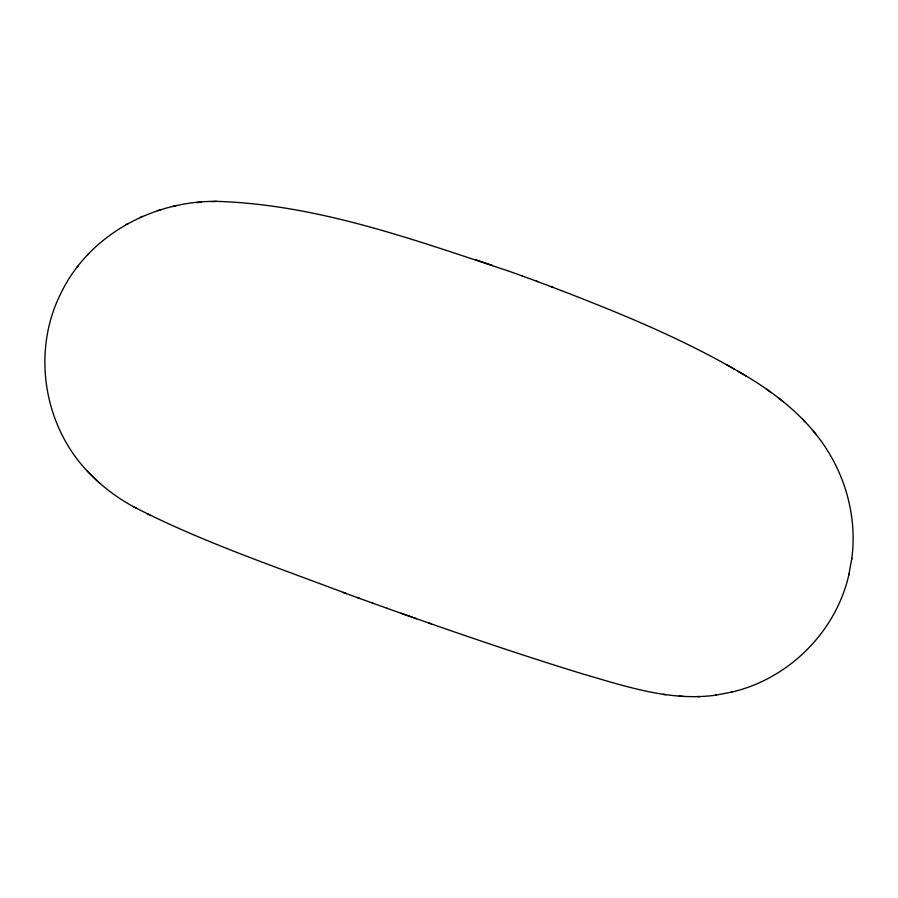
<?xml version="1.0" encoding="UTF-8"?>
<svg xmlns="http://www.w3.org/2000/svg" width="898" height="898" viewBox="0 0 898 898"><rect width="100%" height="100%" fill="white"/><g stroke="black" fill="none" stroke-linecap="round" stroke-linejoin="round"><path stroke-width="1.35" d="M851.618 559.566L851.832 558.298C857.815 512.87 842.784 465.748 813.206 431.018M731.017 692.246L731.993 692.032C788.725 678.731 835.791 631.968 848.79 575.068L848.958 573.968M848.79 575.068L851.832 558.298M507.202 270.601C412.878 239.474 316.972 204.396 216.665 201.365C152.817 200.669 88.352 235.343 60.536 294.05C31.98 351.331 43.418 424.765 87.342 471.147L88.262 472.09C102.282 486.806 118.783 499.153 136.855 508.459M87.364 255.178L88.487 253.91M77.138 267.2L78.16 266.044M140.066 217.529L142.524 216.317M125.888 224.601L128.279 223.434M172.652 206.585L176.098 205.676M157.363 210.682L160.798 209.784M401.08 613.267C461.449 634.639 522.075 655.36 583.318 674.106C626.13 686.521 670.166 701.394 715.392 695.22L716.458 694.985M715.392 695.22L731.993 692.032M195.977 202.555L201.13 202.286M211.614 201.635L216.665 201.365M697.623 696.59L699.564 696.635M683.715 696.478L678.989 696.118M663.263 694.412L665.99 694.726M492.542 265.482L475.659 259.69M132.87 506.393C201.197 541.719 274.44 566.256 346.19 593.511M416.436 618.722L386.915 608.26M506.865 270.455L522.468 276.034M550.856 286.563C613.39 310.495 675.857 335.639 734.07 368.966M372.176 602.973L387.263 608.361M357.516 597.686L373.478 603.411M521.839 275.832L537.992 281.703M428.604 622.943L431.119 623.863M343.002 592.399L359.772 598.461M536.42 281.164L553.381 287.461M146.778 513.544L150.639 515.553M738.089 371.334C767.24 387.768 794.752 407.995 815.934 434.127M726.28 364.465L746.249 376.049M766.016 388.789L771.023 392.549M778.196 397.825L783.359 401.698M87.342 471.147L99.644 483.191M802.745 419.231L805.45 422.318"/></g></svg>
